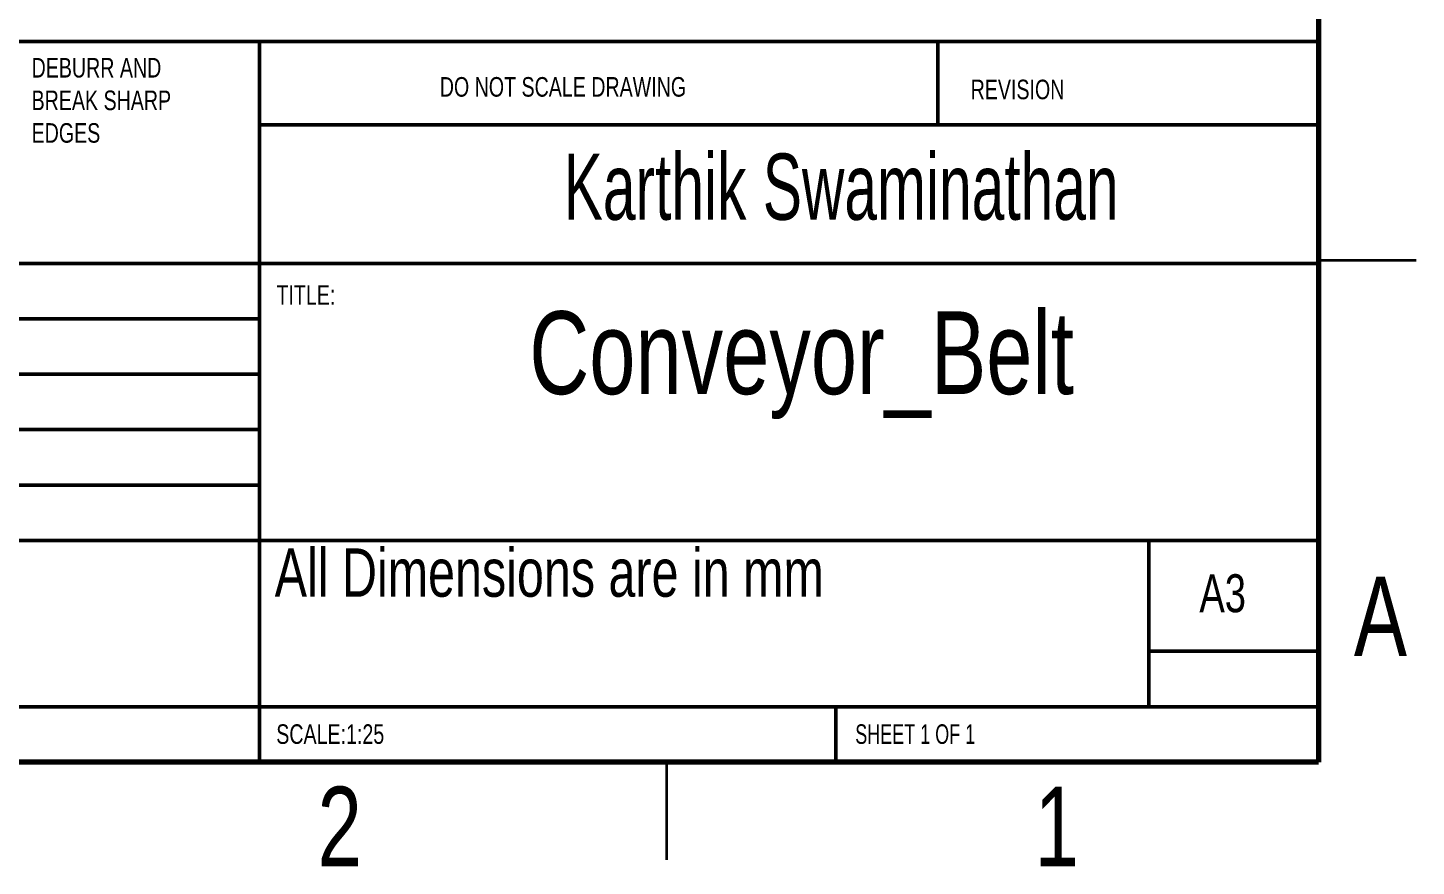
# Model space of a CAD drawing. Header units: millimetres. Extents: x 2 to 418, y 2 to 295.
# Drawn here: x 311 to 417.5, y 2 to 66.3 of the extents above; entities that cross this region are included whole.
import ezdxf

# ---------------------------------------------------------------- set-up
doc = ezdxf.new("R2010")
doc.units = ezdxf.units.MM
doc.styles.add('SLDTEXTSTYLE0', font='TXT', dxfattribs={"width": 0.75})
doc.styles.add('SLDTEXTSTYLE2', font='TXT', dxfattribs={"width": 0.6875})
doc.styles.add('SLDTEXTSTYLE3', font='TXT', dxfattribs={"width": 0.663})

# ---------------------------------------------------------------- blocks, each defined once
blk = doc.blocks.new('SW_NOTE_0_1')
at = {"color": 0, "linetype": 'Continuous', "lineweight": 0, "char_height": 1.5, "attachment_point": 1, "style": 'SLDTEXTSTYLE0'}
for s, insert in [('DEBURR AND', (0, 1.93)), ('BREAK SHARP', (0, -0.57)), ('EDGES', (0, -3.07))]:
    blk.add_mtext(s, dxfattribs=dict(at, insert=insert))

msp = doc.modelspace()

# ---------------------------------------------------------------- linework, layer by layer
at = {"color": 7, "linetype": 'Continuous', "lineweight": 70}
for p, q in [((410, 287), (410, 10)), ((410, 10), (10, 10))]:
    msp.add_line(p, q, dxfattribs=at)
at = {"color": 7, "linetype": 'Continuous', "lineweight": 50}
for p, q in [((230, 65.25), (410, 65.25)), ((328.8, 65.25), (328.8, 10)), ((380.8, 58.875), (380.8, 65.25)), ((410, 58.875), (328.8, 58.875)), ((410, 48.25), (230, 48.25)), ((328.8, 44), (230, 44)), ((328.8, 39.75), (230, 39.75)), ((328.8, 35.5), (230, 35.5)), ((328.8, 31.25), (230, 31.25)), ((284.6, 27), (410, 27)), ((397, 14.25), (397, 27)), ((410, 18.5), (397, 18.5)), ((230, 14.25), (410, 14.25)), ((373, 10), (373, 14.25))]:
    msp.add_line(p, q, dxfattribs=at)
at = {"color": 7, "linetype": 'Continuous', "lineweight": 35}
for p, q in [((410, 48.5), (417.5, 48.5)), ((360, 10), (360, 2.5))]:
    msp.add_line(p, q, dxfattribs=at)

# ---------------------------------------------------------------- block references
at = {"color": 7, "linetype": 'Continuous', "lineweight": 0}
msp.add_blockref('SW_NOTE_0_1', (311.30922, 62.06949), dxfattribs=at)

# ---------------------------------------------------------------- texts
for s, insert, char_height, attachment_point, style in [('DO NOT SCALE DRAWING', (342.61464, 62.53299), 1.5, 1, 'SLDTEXTSTYLE0'), ('REVISION', (383.32758, 62.33491), 1.5, 1, 'SLDTEXTSTYLE0'), ('Karthik Swaminathan', (373.39718, 56.66856), 5.08, 2, 'SLDTEXTSTYLE3'), ('TITLE:', (330.09016, 46.57618), 1.5, 1, 'SLDTEXTSTYLE0'), ('Conveyor_Belt', (370.36491, 44.57169), 6.35, 2, 'SLDTEXTSTYLE0'), ('All Dimensions are in mm', (329.953, 26.38849), 3.7041667, 1, 'SLDTEXTSTYLE0'), ('A3', (400.87116, 24.40639), 2.910417, 1, 'SLDTEXTSTYLE0'), ('A', (414.75658, 24.22569), 6.096, 2, 'SLDTEXTSTYLE0'), ('SCALE:1:25', (330.07397, 12.90009), 1.5, 1, 'SLDTEXTSTYLE0'), ('SHEET 1 OF 1', (374.47829, 12.90009), 1.5, 1, 'SLDTEXTSTYLE2'), ('2', (334.93862, 8.11369), 6.096, 2, 'SLDTEXTSTYLE0'), ('1', (389.93862, 8.11369), 6.096, 2, 'SLDTEXTSTYLE0')]:
    msp.add_mtext(s, dxfattribs=dict(at, insert=insert, char_height=char_height, attachment_point=attachment_point, style=style))

doc.saveas('drawing.dxf')
